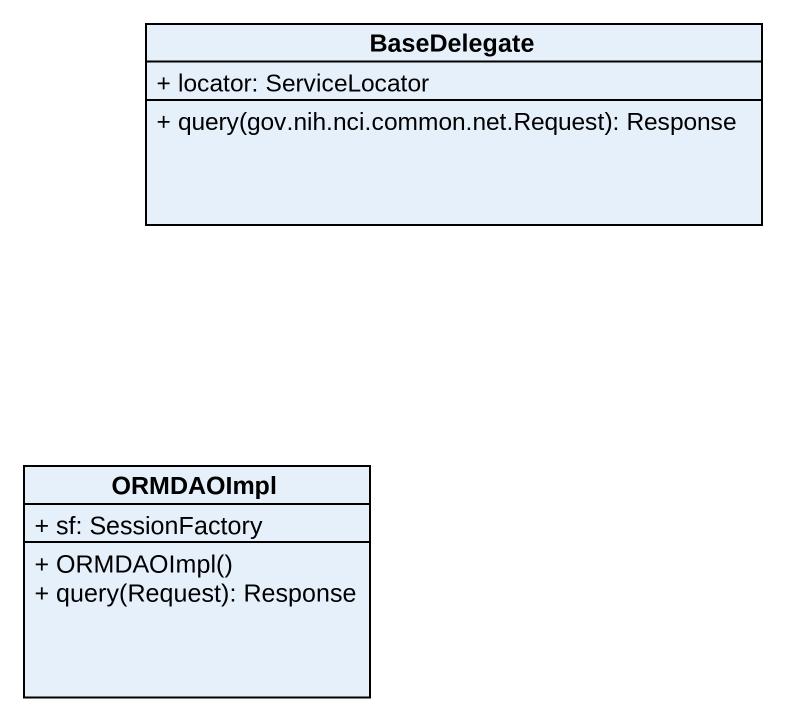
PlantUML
@startuml
hide circle
hide empty members
skinparam classAttributeIconSize 0
class BaseDelegate {
  + locator: ServiceLocator
  + query(gov.nih.nci.common.net.Request): Response
}
class ORMDAOImpl {
  + sf: SessionFactory
  + ORMDAOImpl()
  + query(Request): Response
}
@enduml
